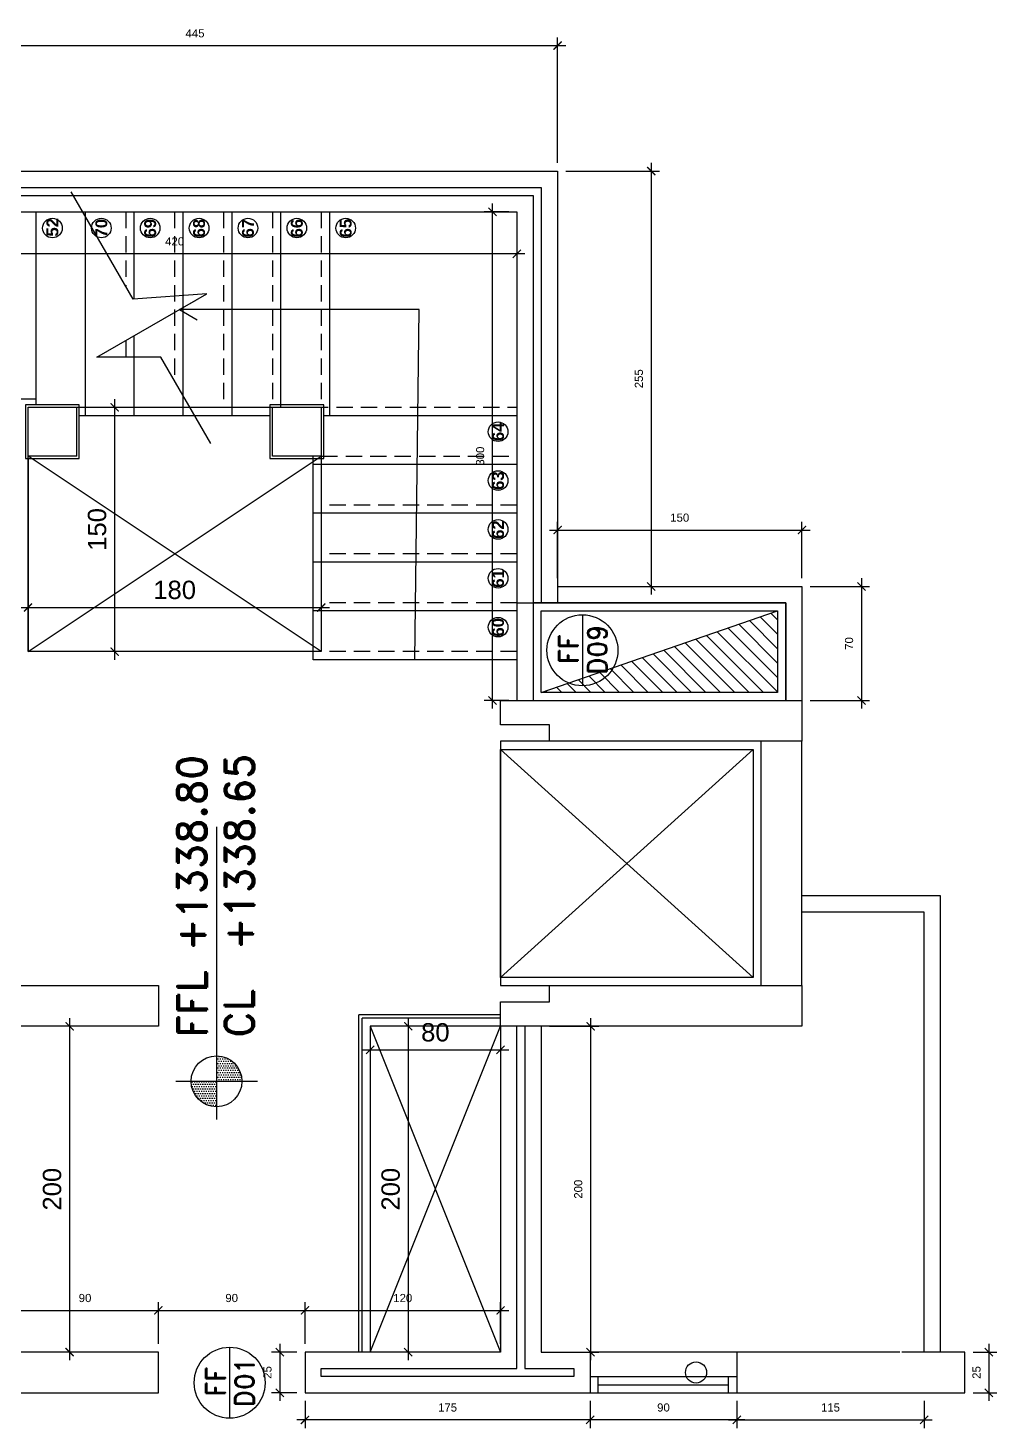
# Model space of a CAD drawing. Header units: centimetres. Extents: x 96271 to 179142, y 9855 to 112216.
# Drawn here: x 137703 to 138297, y 13819 to 14679 of the extents above; entities that cross this region are included whole.
import ezdxf
from ezdxf.enums import TextEntityAlignment as Align

# ---------------------------------------------------------------- set-up
doc = ezdxf.new("R2010")
doc.units = ezdxf.units.CM
doc.header["$LTSCALE"] = 100
doc.header["$MEASUREMENT"] = 0
doc.header["$PDSIZE"] = 0.2
doc.linetypes.add('DASHED', pattern=[0.75, 0.5, -0.25])
doc.linetypes.add('HIDDEN', pattern=[0.375, 0.25, -0.125])
doc.layers.get('0').update_dxf_attribs({"linetype": 'CONTINUOUS'})
doc.layers.get('DEFPOINTS').update_dxf_attribs({"linetype": 'CONTINUOUS'})
for name, color, linetype in [('A-Dim', 2, 'CONTINUOUS'), ('A-Dim CMU', 2, 'CONTINUOUS'), ('A-DOOR-ANOT', 111, 'CONTINUOUS'), ('A-Flor-Str', 3, 'CONTINUOUS'), ('A-Glass-Full', 140, 'CONTINUOUS'), ('A-Otln-Abv', 1, 'DASHED'), ('A-PLASTER', 51, 'CONTINUOUS'), ('A-Shaft', 31, 'CONTINUOUS'), ('A-Slab limit', 53, 'CONTINUOUS'), ('A-STAIRS', 51, 'CONTINUOUS'), ('A-Wall-Full', 5, 'CONTINUOUS'), ('A-Wall-Prht', 2, 'CONTINUOUS'), ('A-Wall-Strctr', 6, 'CONTINUOUS'), ('M-DR-RW', 30, 'CONTINUOUS'), ('plan-elevation level', 7, 'CONTINUOUS'), ('plan-stair steps nbr', 224, 'CONTINUOUS')]:
    doc.layers.add(name, color=color, linetype=linetype)
doc.styles.add('ARIAL', font='arialbd.ttf')
doc.styles.add('ROMAND', font='romand.shx', dxfattribs={"height": 10})
doc.styles.get("Standard").update_dxf_attribs({"font": 'arial.ttf'})
doc.dimstyles.new('1-50', dxfattribs={"dimtxt": 11.25, "dimasz": 5, "dimexe": 5, "dimexo": 5, "dimgap": 5, "dimtad": 1, "dimdec": 1, "dimrnd": 0.5, "dimzin": 12, "dimdsep": 46, "dimtxsty": 'Standard', "dimblk": 'ARCHTICK', "dimcen": 0.09, "dimdle": 5, "dimadec": 0, "dimazin": 3, "dimtfac": 1, "dimtdec": 1, "dimtix": 1, "dimtofl": 0, "dimtmove": 1, "dimatfit": 3, "dimfxl": 5, "dimtolj": 1, "dimtzin": 0, "dimarcsym": 0})
pattern_1 = [(90, (894916.29, -703049.082), (14.2875, 7.14375), [0, -14.2875])]

# ---------------------------------------------------------------- blocks, each defined once
blk = doc.blocks.new('CL-FFL-PLAN')
at = {"layer": 'plan-elevation level'}
h = blk.add_hatch(dxfattribs=at)
h.set_pattern_fill('DOTS', color=232, scale=9, angle=90, style=0)
h.set_pattern_definition(pattern_1)
h.paths.add_polyline_path([(-1228.6, 206.6), (-1228.6, 50.3), (-1384.9, 50.3, -0.414214)])
h = blk.add_hatch(dxfattribs=at)
h.set_pattern_fill('DOTS', color=232, scale=9, angle=90, style=0)
h.set_pattern_definition(pattern_1)
h.paths.add_polyline_path([(-1228.6, 50.3), (-1072.2, 50.3, -0.414214), (-1228.6, -106.1)])
at = {"layer": 'plan-elevation level', "color": 7, "ltscale": 111}
for p, q in [((-1228.6, 301), (-1228.6, -200.5)), ((336.9, 50.3), (-1462.7, 50.3))]:
    blk.add_line(p, q, dxfattribs=at)
blk.add_circle((-1228.6, 50.3), 156.3, dxfattribs=at)
at = {"layer": 'plan-elevation level', "color": 111, "ltscale": 111, "style": 'ROMAND'}
for s, p in [('FFL', (-960.4, 110.5)), ('CL', (-960.4, -179.7))]:
    blk.add_text(s, height=180, dxfattribs=at).set_placement(p)
for tag, p in [('FFL', (-424, 112.5)), ('CL', (-417.5, -180.3))]:
    blk.add_attdef(tag, p, '', height=180, dxfattribs=at)
blk = doc.blocks.new('_ArchTick')
at = {"color": 0, "linetype": 'ByBlock', "const_width": 0.15}
blk.add_lwpolyline([(-0.5, -0.5), (0.5, 0.5)], dxfattribs=at)
blk = doc.blocks.new('*D1490')
at = {"layer": 'A-Dim', "color": 0, "lineweight": -2, "transparency": 16777216}
blk.add_line((137728.06, 14071.06), (137728.06, 13861.06), dxfattribs=at)
at = {"layer": 'DEFPOINTS', "color": 0, "transparency": 16777216}
for p in [(137762.51, 14066.06), (137728.06, 13866.06), (137762.51, 13866.06)]:
    blk.add_point(p, dxfattribs=at)
at = {"layer": 'A-Dim', "color": 0, "lineweight": -2, "transparency": 16777216, "xscale": 5, "yscale": 5, "zscale": 5}
for p, rotation in [((137728.06, 14066.06), 90), ((137728.06, 13866.06), 270)]:
    blk.add_blockref('_ArchTick', p, dxfattribs=dict(at, rotation=rotation))
at = {"layer": 'A-Dim', "color": 0, "transparency": 16777216, "insert": (137717.32, 13966.06), "char_height": 11.25, "attachment_point": 5, "rotation": 90}
blk.add_mtext('\\A1;200', dxfattribs=at)
blk = doc.blocks.new('*D1491')
at = {"layer": 'A-Dim', "color": 0, "lineweight": -2, "transparency": 16777216}
blk.add_line((137697.51, 14323.13), (137887.51, 14323.13), dxfattribs=at)
at = {"layer": 'DEFPOINTS', "color": 0, "transparency": 16777216}
for p in [(137882.51, 14323.13), (137702.51, 14296.06), (137882.51, 14296.06)]:
    blk.add_point(p, dxfattribs=at)
at = {"layer": 'A-Dim', "color": 0, "lineweight": -2, "transparency": 16777216, "xscale": 5, "yscale": 5, "zscale": 5, "rotation": 180}
blk.add_blockref('_ArchTick', (137702.51, 14323.13), dxfattribs=at)
at = {"layer": 'A-Dim', "color": 0, "lineweight": -2, "transparency": 16777216, "xscale": 5, "yscale": 5, "zscale": 5}
blk.add_blockref('_ArchTick', (137882.51, 14323.13), dxfattribs=at)
at = {"layer": 'A-Dim', "color": 0, "transparency": 16777216, "insert": (137792.51, 14333.88), "char_height": 11.25, "attachment_point": 5}
blk.add_mtext('\\A1;180', dxfattribs=at)
blk = doc.blocks.new('*D1492')
at = {"layer": 'A-Dim', "color": 0, "lineweight": -2, "transparency": 16777216}
blk.add_line((137755.69, 14451.06), (137755.69, 14291.06), dxfattribs=at)
at = {"layer": 'DEFPOINTS', "color": 0, "transparency": 16777216}
for p in [(137732.51, 14446.06), (137732.51, 14296.06), (137755.69, 14296.06)]:
    blk.add_point(p, dxfattribs=at)
at = {"layer": 'A-Dim', "color": 0, "lineweight": -2, "transparency": 16777216, "xscale": 5, "yscale": 5, "zscale": 5}
for p, rotation in [((137755.69, 14446.06), 90), ((137755.69, 14296.06), 270)]:
    blk.add_blockref('_ArchTick', p, dxfattribs=dict(at, rotation=rotation))
at = {"layer": 'A-Dim', "color": 0, "transparency": 16777216, "insert": (137744.94, 14371.06), "char_height": 11.25, "attachment_point": 5, "rotation": 90}
blk.add_mtext('\\A1;150', dxfattribs=at)
blk = doc.blocks.new('*D1493')
at = {"layer": 'A-Dim', "color": 0, "lineweight": -2, "transparency": 16777216}
blk.add_line((137907.51, 14051.56), (137997.51, 14051.56), dxfattribs=at)
at = {"layer": 'DEFPOINTS', "color": 0, "transparency": 16777216}
for p in [(137912.51, 14066.06), (137992.51, 14066.06), (137992.51, 14051.56)]:
    blk.add_point(p, dxfattribs=at)
at = {"layer": 'A-Dim', "color": 0, "lineweight": -2, "transparency": 16777216, "xscale": 5, "yscale": 5, "zscale": 5, "rotation": 180}
blk.add_blockref('_ArchTick', (137912.51, 14051.56), dxfattribs=at)
at = {"layer": 'A-Dim', "color": 0, "lineweight": -2, "transparency": 16777216, "xscale": 5, "yscale": 5, "zscale": 5}
blk.add_blockref('_ArchTick', (137992.51, 14051.56), dxfattribs=at)
at = {"layer": 'A-Dim', "color": 0, "transparency": 16777216, "insert": (137952.51, 14062.3), "char_height": 11.25, "attachment_point": 5}
blk.add_mtext('\\A1;80', dxfattribs=at)
blk = doc.blocks.new('*D1494')
at = {"layer": 'A-Dim', "color": 0, "lineweight": -2, "transparency": 16777216}
blk.add_line((137935.85, 14071.06), (137935.85, 13861.06), dxfattribs=at)
at = {"layer": 'DEFPOINTS', "color": 0, "transparency": 16777216}
for p in [(137912.51, 14066.06), (137912.51, 13866.06), (137935.85, 13866.06)]:
    blk.add_point(p, dxfattribs=at)
at = {"layer": 'A-Dim', "color": 0, "lineweight": -2, "transparency": 16777216, "xscale": 5, "yscale": 5, "zscale": 5}
for p, rotation in [((137935.85, 14066.06), 90), ((137935.85, 13866.06), 270)]:
    blk.add_blockref('_ArchTick', p, dxfattribs=dict(at, rotation=rotation))
at = {"layer": 'A-Dim', "color": 0, "transparency": 16777216, "insert": (137925.11, 13966.06), "char_height": 11.25, "attachment_point": 5, "rotation": 90}
blk.add_mtext('\\A1;200', dxfattribs=at)
blk = doc.blocks.new('*D1521')
at = {"layer": 'A-Dim CMU', "color": 0, "lineweight": -2, "transparency": 16777216}
for p, q in [((137582.51, 14596.06), (137582.51, 14673.04)), ((138027.51, 14596.06), (138027.51, 14673.04)), ((137577.51, 14668.04), (138032.51, 14668.04))]:
    blk.add_line(p, q, dxfattribs=at)
at = {"layer": 'DEFPOINTS', "color": 0, "transparency": 16777216}
for p in [(138027.51, 14668.04), (137582.51, 14591.06), (138027.51, 14591.06)]:
    blk.add_point(p, dxfattribs=at)
at = {"layer": 'A-Dim CMU', "color": 0, "lineweight": -2, "transparency": 16777216, "xscale": 5, "yscale": 5, "zscale": 5, "rotation": 180}
blk.add_blockref('_ArchTick', (137582.51, 14668.04), dxfattribs=at)
at = {"layer": 'A-Dim CMU', "color": 0, "lineweight": -2, "transparency": 16777216, "xscale": 5, "yscale": 5, "zscale": 5}
blk.add_blockref('_ArchTick', (138027.51, 14668.04), dxfattribs=at)
at = {"layer": 'A-Dim CMU', "color": 0, "transparency": 16777216, "insert": (137805.01, 14675.58), "char_height": 5, "attachment_point": 5}
blk.add_mtext('\\A1;445', dxfattribs=at)
blk = doc.blocks.new('*D1522')
at = {"layer": 'A-Dim CMU', "color": 0, "lineweight": -2, "transparency": 16777216}
for p, q in [((138084.98, 14596.06), (138084.98, 14331.06)), ((138032.51, 14591.06), (138089.98, 14591.06)), ((138032.51, 14336.06), (138089.98, 14336.06))]:
    blk.add_line(p, q, dxfattribs=at)
at = {"layer": 'DEFPOINTS', "color": 0, "transparency": 16777216}
for p in [(138027.51, 14591.06), (138027.51, 14336.06), (138084.98, 14336.06)]:
    blk.add_point(p, dxfattribs=at)
at = {"layer": 'A-Dim CMU', "color": 0, "lineweight": -2, "transparency": 16777216, "xscale": 5, "yscale": 5, "zscale": 5}
for p, rotation in [((138084.98, 14591.06), 90), ((138084.98, 14336.06), 270)]:
    blk.add_blockref('_ArchTick', p, dxfattribs=dict(at, rotation=rotation))
at = {"layer": 'A-Dim CMU', "color": 0, "transparency": 16777216, "insert": (138077.42, 14463.56), "char_height": 5, "attachment_point": 5, "rotation": 90}
blk.add_mtext('\\A1;255', dxfattribs=at)
blk = doc.blocks.new('*D1523')
at = {"layer": 'A-Dim CMU', "color": 0, "lineweight": -2, "transparency": 16777216}
for p, q in [((137987.57, 14261.06), (137987.57, 14571.06)), ((137997.51, 14566.06), (137982.57, 14566.06)), ((137997.51, 14266.06), (137982.57, 14266.06))]:
    blk.add_line(p, q, dxfattribs=at)
at = {"layer": 'DEFPOINTS', "color": 0, "transparency": 16777216}
for p in [(137987.57, 14566.06), (138002.51, 14566.06), (138002.51, 14266.06)]:
    blk.add_point(p, dxfattribs=at)
at = {"layer": 'A-Dim CMU', "color": 0, "lineweight": -2, "transparency": 16777216, "xscale": 5, "yscale": 5, "zscale": 5}
for p, rotation in [((137987.57, 14566.06), 90), ((137987.57, 14266.06), 270)]:
    blk.add_blockref('_ArchTick', p, dxfattribs=dict(at, rotation=rotation))
at = {"layer": 'A-Dim CMU', "color": 0, "transparency": 16777216, "insert": (137980.02, 14416.06), "char_height": 5, "attachment_point": 5, "rotation": 90}
blk.add_mtext('\\A1;300', dxfattribs=at)
blk = doc.blocks.new('*D1524')
at = {"layer": 'A-Dim CMU', "color": 0, "lineweight": -2, "transparency": 16777216}
for p, q in [((137582.51, 14561.06), (137582.51, 14535.31)), ((138002.51, 14561.06), (138002.51, 14535.31)), ((138007.51, 14540.31), (137577.51, 14540.31))]:
    blk.add_line(p, q, dxfattribs=at)
at = {"layer": 'DEFPOINTS', "color": 0, "transparency": 16777216}
for p in [(137582.51, 14566.06), (138002.51, 14566.06), (137582.51, 14540.31)]:
    blk.add_point(p, dxfattribs=at)
at = {"layer": 'A-Dim CMU', "color": 0, "lineweight": -2, "transparency": 16777216, "xscale": 5, "yscale": 5, "zscale": 5, "rotation": 180}
blk.add_blockref('_ArchTick', (137582.51, 14540.31), dxfattribs=at)
at = {"layer": 'A-Dim CMU', "color": 0, "lineweight": -2, "transparency": 16777216, "xscale": 5, "yscale": 5, "zscale": 5}
blk.add_blockref('_ArchTick', (138002.51, 14540.31), dxfattribs=at)
at = {"layer": 'A-Dim CMU', "color": 0, "transparency": 16777216, "insert": (137792.51, 14547.86), "char_height": 5, "attachment_point": 5}
blk.add_mtext('\\A1;420', dxfattribs=at)
blk = doc.blocks.new('*D1525')
at = {"layer": 'A-Dim CMU', "color": 0, "lineweight": -2, "transparency": 16777216}
for p, q in [((138022.51, 14370.71), (138182.51, 14370.71)), ((138027.51, 14341.06), (138027.51, 14375.71)), ((138177.51, 14341.06), (138177.51, 14375.71))]:
    blk.add_line(p, q, dxfattribs=at)
at = {"layer": 'DEFPOINTS', "color": 0, "transparency": 16777216}
for p in [(138177.51, 14370.71), (138027.51, 14336.06), (138177.51, 14336.06)]:
    blk.add_point(p, dxfattribs=at)
at = {"layer": 'A-Dim CMU', "color": 0, "lineweight": -2, "transparency": 16777216, "xscale": 5, "yscale": 5, "zscale": 5, "rotation": 180}
blk.add_blockref('_ArchTick', (138027.51, 14370.71), dxfattribs=at)
at = {"layer": 'A-Dim CMU', "color": 0, "lineweight": -2, "transparency": 16777216, "xscale": 5, "yscale": 5, "zscale": 5}
blk.add_blockref('_ArchTick', (138177.51, 14370.71), dxfattribs=at)
at = {"layer": 'A-Dim CMU', "color": 0, "transparency": 16777216, "insert": (138102.51, 14378.27), "char_height": 5, "attachment_point": 5}
blk.add_mtext('\\A1;150', dxfattribs=at)
blk = doc.blocks.new('*D1526')
at = {"layer": 'A-Dim CMU', "color": 0, "lineweight": -2, "transparency": 16777216}
for p, q in [((138182.51, 14336.06), (138219, 14336.06)), ((138214, 14341.06), (138214, 14261.06)), ((138182.51, 14266.06), (138219, 14266.06))]:
    blk.add_line(p, q, dxfattribs=at)
at = {"layer": 'DEFPOINTS', "color": 0, "transparency": 16777216}
for p in [(138177.51, 14336.06), (138177.51, 14266.06), (138214, 14266.06)]:
    blk.add_point(p, dxfattribs=at)
at = {"layer": 'A-Dim CMU', "color": 0, "lineweight": -2, "transparency": 16777216, "xscale": 5, "yscale": 5, "zscale": 5}
for p, rotation in [((138214, 14336.06), 90), ((138214, 14266.06), 270)]:
    blk.add_blockref('_ArchTick', p, dxfattribs=dict(at, rotation=rotation))
at = {"layer": 'A-Dim CMU', "color": 0, "transparency": 16777216, "insert": (138206.44, 14301.06), "char_height": 5, "attachment_point": 5, "rotation": 90}
blk.add_mtext('\\A1;70', dxfattribs=at)
blk = doc.blocks.new('*D1527')
at = {"layer": 'A-Dim CMU', "color": 0, "lineweight": -2, "transparency": 16777216}
for p, q in [((138047.77, 14071.06), (138047.77, 13861.06)), ((138022.51, 14066.06), (138052.77, 14066.06)), ((138022.51, 13866.06), (138052.77, 13866.06))]:
    blk.add_line(p, q, dxfattribs=at)
at = {"layer": 'DEFPOINTS', "color": 0, "transparency": 16777216}
for p in [(138017.51, 14066.06), (138017.51, 13866.06), (138047.77, 13866.06)]:
    blk.add_point(p, dxfattribs=at)
at = {"layer": 'A-Dim CMU', "color": 0, "lineweight": -2, "transparency": 16777216, "xscale": 5, "yscale": 5, "zscale": 5}
for p, rotation in [((138047.77, 14066.06), 90), ((138047.77, 13866.06), 270)]:
    blk.add_blockref('_ArchTick', p, dxfattribs=dict(at, rotation=rotation))
at = {"layer": 'A-Dim CMU', "color": 0, "transparency": 16777216, "insert": (138040.22, 13966.06), "char_height": 5, "attachment_point": 5, "rotation": 90}
blk.add_mtext('\\A1;200', dxfattribs=at)
blk = doc.blocks.new('*D1528')
at = {"layer": 'A-Dim CMU', "color": 0, "lineweight": -2, "transparency": 16777216}
for p, q in [((137872.51, 13871.06), (137872.51, 13896.69)), ((137992.51, 13871.06), (137992.51, 13896.69)), ((137867.51, 13891.69), (137997.51, 13891.69))]:
    blk.add_line(p, q, dxfattribs=at)
at = {"layer": 'DEFPOINTS', "color": 0, "transparency": 16777216}
for p in [(137992.51, 13891.69), (137872.51, 13866.06), (137992.51, 13866.06)]:
    blk.add_point(p, dxfattribs=at)
at = {"layer": 'A-Dim CMU', "color": 0, "lineweight": -2, "transparency": 16777216, "xscale": 5, "yscale": 5, "zscale": 5, "rotation": 180}
blk.add_blockref('_ArchTick', (137872.51, 13891.69), dxfattribs=at)
at = {"layer": 'A-Dim CMU', "color": 0, "lineweight": -2, "transparency": 16777216, "xscale": 5, "yscale": 5, "zscale": 5}
blk.add_blockref('_ArchTick', (137992.51, 13891.69), dxfattribs=at)
at = {"layer": 'A-Dim CMU', "color": 0, "transparency": 16777216, "insert": (137932.51, 13899.24), "char_height": 5, "attachment_point": 5}
blk.add_mtext('\\A1;120', dxfattribs=at)
blk = doc.blocks.new('*D1529')
at = {"layer": 'A-Dim CMU', "color": 0, "lineweight": -2, "transparency": 16777216}
for p, q in [((137857.03, 13871.06), (137857.03, 13836.06)), ((137867.51, 13866.06), (137852.03, 13866.06)), ((137867.51, 13841.06), (137852.03, 13841.06))]:
    blk.add_line(p, q, dxfattribs=at)
at = {"layer": 'DEFPOINTS', "color": 0, "transparency": 16777216}
for p in [(137872.51, 13866.06), (137857.03, 13841.06), (137872.51, 13841.06)]:
    blk.add_point(p, dxfattribs=at)
at = {"layer": 'A-Dim CMU', "color": 0, "lineweight": -2, "transparency": 16777216, "xscale": 5, "yscale": 5, "zscale": 5}
for p, rotation in [((137857.03, 13866.06), 90), ((137857.03, 13841.06), 270)]:
    blk.add_blockref('_ArchTick', p, dxfattribs=dict(at, rotation=rotation))
at = {"layer": 'A-Dim CMU', "color": 0, "transparency": 16777216, "insert": (137849.48, 13853.56), "char_height": 5, "attachment_point": 5, "rotation": 90}
blk.add_mtext('\\A1;25', dxfattribs=at)
blk = doc.blocks.new('*D1530')
at = {"layer": 'A-Dim CMU', "color": 0, "lineweight": -2, "transparency": 16777216}
for p, q in [((137782.51, 13871.06), (137782.51, 13896.69)), ((137872.51, 13871.06), (137872.51, 13896.69)), ((137777.51, 13891.69), (137877.51, 13891.69))]:
    blk.add_line(p, q, dxfattribs=at)
at = {"layer": 'DEFPOINTS', "color": 0, "transparency": 16777216}
for p in [(137872.51, 13891.69), (137782.51, 13866.06), (137872.51, 13866.06)]:
    blk.add_point(p, dxfattribs=at)
at = {"layer": 'A-Dim CMU', "color": 0, "lineweight": -2, "transparency": 16777216, "xscale": 5, "yscale": 5, "zscale": 5, "rotation": 180}
blk.add_blockref('_ArchTick', (137782.51, 13891.69), dxfattribs=at)
at = {"layer": 'A-Dim CMU', "color": 0, "lineweight": -2, "transparency": 16777216, "xscale": 5, "yscale": 5, "zscale": 5}
blk.add_blockref('_ArchTick', (137872.51, 13891.69), dxfattribs=at)
at = {"layer": 'A-Dim CMU', "color": 0, "transparency": 16777216, "insert": (137827.51, 13899.24), "char_height": 5, "attachment_point": 5}
blk.add_mtext('\\A1;90', dxfattribs=at)
blk = doc.blocks.new('*D1531')
at = {"layer": 'A-Dim CMU', "color": 0, "lineweight": -2, "transparency": 16777216}
for p, q in [((137692.51, 13871.06), (137692.51, 13896.69)), ((137782.51, 13871.06), (137782.51, 13896.69)), ((137687.51, 13891.69), (137787.51, 13891.69))]:
    blk.add_line(p, q, dxfattribs=at)
at = {"layer": 'DEFPOINTS', "color": 0, "transparency": 16777216}
for p in [(137782.51, 13891.69), (137692.51, 13866.06), (137782.51, 13866.06)]:
    blk.add_point(p, dxfattribs=at)
at = {"layer": 'A-Dim CMU', "color": 0, "lineweight": -2, "transparency": 16777216, "xscale": 5, "yscale": 5, "zscale": 5, "rotation": 180}
blk.add_blockref('_ArchTick', (137692.51, 13891.69), dxfattribs=at)
at = {"layer": 'A-Dim CMU', "color": 0, "lineweight": -2, "transparency": 16777216, "xscale": 5, "yscale": 5, "zscale": 5}
blk.add_blockref('_ArchTick', (137782.51, 13891.69), dxfattribs=at)
at = {"layer": 'A-Dim CMU', "color": 0, "transparency": 16777216, "insert": (137737.51, 13899.24), "char_height": 5, "attachment_point": 5}
blk.add_mtext('\\A1;90', dxfattribs=at)
blk = doc.blocks.new('*D1556')
at = {"layer": 'A-Dim CMU', "color": 0, "lineweight": -2, "transparency": 16777216}
for p, q in [((138292.2, 13871.06), (138292.2, 13836.06)), ((138282.51, 13866.06), (138297.2, 13866.06)), ((138282.51, 13841.06), (138297.2, 13841.06))]:
    blk.add_line(p, q, dxfattribs=at)
at = {"layer": 'DEFPOINTS', "color": 0, "transparency": 16777216}
for p in [(138277.51, 13866.06), (138277.51, 13841.06), (138292.2, 13841.06)]:
    blk.add_point(p, dxfattribs=at)
at = {"layer": 'A-Dim CMU', "color": 0, "lineweight": -2, "transparency": 16777216, "xscale": 5, "yscale": 5, "zscale": 5}
for p, rotation in [((138292.2, 13866.06), 90), ((138292.2, 13841.06), 270)]:
    blk.add_blockref('_ArchTick', p, dxfattribs=dict(at, rotation=rotation))
at = {"layer": 'A-Dim CMU', "color": 0, "transparency": 16777216, "insert": (138284.65, 13853.56), "char_height": 5, "attachment_point": 5, "rotation": 90}
blk.add_mtext('\\A1;25', dxfattribs=at)
blk = doc.blocks.new('*D1557')
at = {"layer": 'A-Dim CMU', "color": 0, "lineweight": -2, "transparency": 16777216}
for p, q in [((138047.51, 13836.06), (138047.51, 13819.47)), ((138137.51, 13836.06), (138137.51, 13819.47)), ((138142.51, 13824.47), (138042.51, 13824.47))]:
    blk.add_line(p, q, dxfattribs=at)
at = {"layer": 'DEFPOINTS', "color": 0, "transparency": 16777216}
for p in [(138047.51, 13841.06), (138137.51, 13841.06), (138047.51, 13824.47)]:
    blk.add_point(p, dxfattribs=at)
at = {"layer": 'A-Dim CMU', "color": 0, "lineweight": -2, "transparency": 16777216, "xscale": 5, "yscale": 5, "zscale": 5, "rotation": 180}
blk.add_blockref('_ArchTick', (138047.51, 13824.47), dxfattribs=at)
at = {"layer": 'A-Dim CMU', "color": 0, "lineweight": -2, "transparency": 16777216, "xscale": 5, "yscale": 5, "zscale": 5}
blk.add_blockref('_ArchTick', (138137.51, 13824.47), dxfattribs=at)
at = {"layer": 'A-Dim CMU', "color": 0, "transparency": 16777216, "insert": (138092.51, 13832.03), "char_height": 5, "attachment_point": 5}
blk.add_mtext('\\A1;90', dxfattribs=at)
blk = doc.blocks.new('*D1558')
at = {"layer": 'A-Dim CMU', "color": 0, "lineweight": -2, "transparency": 16777216}
for p, q in [((138137.51, 13836.06), (138137.51, 13819.47)), ((138252.51, 13836.06), (138252.51, 13819.47)), ((138132.51, 13824.47), (138257.51, 13824.47))]:
    blk.add_line(p, q, dxfattribs=at)
at = {"layer": 'DEFPOINTS', "color": 0, "transparency": 16777216}
for p in [(138137.51, 13841.06), (138252.51, 13841.06), (138252.51, 13824.47)]:
    blk.add_point(p, dxfattribs=at)
at = {"layer": 'A-Dim CMU', "color": 0, "lineweight": -2, "transparency": 16777216, "xscale": 5, "yscale": 5, "zscale": 5, "rotation": 180}
blk.add_blockref('_ArchTick', (138137.51, 13824.47), dxfattribs=at)
at = {"layer": 'A-Dim CMU', "color": 0, "lineweight": -2, "transparency": 16777216, "xscale": 5, "yscale": 5, "zscale": 5}
blk.add_blockref('_ArchTick', (138252.51, 13824.47), dxfattribs=at)
at = {"layer": 'A-Dim CMU', "color": 0, "transparency": 16777216, "insert": (138195.01, 13832.03), "char_height": 5, "attachment_point": 5}
blk.add_mtext('\\A1;115', dxfattribs=at)
blk = doc.blocks.new('*D1559')
at = {"layer": 'A-Dim CMU', "color": 0, "lineweight": -2, "transparency": 16777216}
for p, q in [((137872.51, 13836.06), (137872.51, 13819.47)), ((138047.51, 13836.06), (138047.51, 13819.47)), ((138052.51, 13824.47), (137867.51, 13824.47))]:
    blk.add_line(p, q, dxfattribs=at)
at = {"layer": 'DEFPOINTS', "color": 0, "transparency": 16777216}
for p in [(137872.51, 13841.06), (138047.51, 13841.06), (137872.51, 13824.47)]:
    blk.add_point(p, dxfattribs=at)
at = {"layer": 'A-Dim CMU', "color": 0, "lineweight": -2, "transparency": 16777216, "xscale": 5, "yscale": 5, "zscale": 5, "rotation": 180}
blk.add_blockref('_ArchTick', (137872.51, 13824.47), dxfattribs=at)
at = {"layer": 'A-Dim CMU', "color": 0, "lineweight": -2, "transparency": 16777216, "xscale": 5, "yscale": 5, "zscale": 5}
blk.add_blockref('_ArchTick', (138047.51, 13824.47), dxfattribs=at)
at = {"layer": 'A-Dim CMU', "color": 0, "transparency": 16777216, "insert": (137960.01, 13832.03), "char_height": 5, "attachment_point": 5}
blk.add_mtext('\\A1;175', dxfattribs=at)
blk = doc.blocks.new('DOOR NO')
blk.add_line((1261, 534), (661, 534))
blk.add_circle((961, 534), 300)
at = {"style": 'ROMAND'}
for tag, p in [('LEVEL', (969, 572)), ('DOOR', (966, 327))]:
    blk.add_attdef(tag, text='', height=162, dxfattribs=at).set_placement(p, align=Align.CENTER)

msp = doc.modelspace()

# ---------------------------------------------------------------- hatches: boundary and pattern name
at = {"layer": 'A-Shaft'}
h = msp.add_hatch(dxfattribs=at)
h.set_pattern_fill('ANSI31', color=256, scale=50, angle=90)
h.set_pattern_definition([(135, (209642.792, -135715.504), (-4.41941738, -4.41941738), [])])
h.paths.add_polyline_path([(138017.509, 14271.056), (138162.509, 14271.056), (138162.509, 14321.056)])

# ---------------------------------------------------------------- linework, layer by layer
for p, q in [((137797.509, 14453.466), (137797.509, 14441.056)), ((137702.509, 14296.056), (137882.509, 14416.056)), ((137882.509, 14296.056), (137702.509, 14416.056)), ((137702.509, 14296.056), (137882.509, 14416.056)), ((137882.509, 14296.056), (137702.509, 14416.056)), ((137992.509, 14096.056), (138147.509, 14236.056)), ((137992.509, 14236.056), (138147.509, 14096.056)), ((137912.509, 14066.056), (137992.509, 13866.056)), ((137912.509, 13866.056), (137992.509, 14066.056))]:
    msp.add_line(p, q)
msp.add_lwpolyline([(137814.635, 14423.803), (137784.066, 14476.75), (137744.809, 14476.75), (137812.342, 14515.74), (137767.047, 14512.425), (137729.031, 14578.273)])
msp.add_lwpolyline([(137992.509, 14096.056), (137992.509, 14236.056), (138147.509, 14236.056), (138147.509, 14096.056)], close=True)
at = {"layer": 'A-Flor-Str'}
for points in [[(137795.568, 14506.056), (137806.369, 14512.292)], [(137940.009, 14291.056), (137942.509, 14506.056), (137795.568, 14506.056)], [(137795.568, 14506.056), (137806.369, 14499.819)]]:
    msp.add_lwpolyline(points, dxfattribs=at)
at = {"layer": 'A-Glass-Full'}
for p, q in [((137905.509, 13866.056), (137905.509, 14073.056)), ((137992.509, 14073.056), (137905.509, 14073.056)), ((137907.509, 13866.056), (137907.509, 14071.056)), ((137992.509, 14071.056), (137907.509, 14071.056)), ((138047.509, 13851.056), (138137.509, 13851.056)), ((138052.509, 13841.056), (138052.509, 13851.056)), ((138052.509, 13846.056), (138132.509, 13846.056)), ((138132.509, 13841.056), (138132.509, 13851.056)), ((138047.509, 13841.056), (138137.509, 13841.056))]:
    msp.add_line(p, q, dxfattribs=at)
at = {"layer": 'A-Otln-Abv', "ltscale": 0.2}
for p, q in [((137801.788, 14446.056), (138002.509, 14446.056)), ((137882.509, 14416.056), (138002.509, 14416.056)), ((137882.509, 14416.056), (137882.509, 14296.056))]:
    msp.add_line(p, q, dxfattribs=at)
for points in [[(137762.509, 14566.056), (137762.509, 14520.285)], [(137792.509, 14566.056), (137792.509, 14462.126)], [(137822.509, 14566.056), (137822.509, 14446.056)], [(137852.509, 14566.056), (137852.509, 14446.056)], [(137882.509, 14566.056), (137882.509, 14446.056)], [(137762.509, 14486.969), (137762.509, 14476.75)], [(138002.509, 14386.056), (137882.509, 14386.056)], [(138002.509, 14356.056), (137882.509, 14356.056)], [(138002.509, 14326.056), (137882.509, 14326.056)], [(138002.509, 14296.056), (137882.509, 14296.056)]]:
    msp.add_lwpolyline(points, dxfattribs=at)
at = {"layer": 'A-PLASTER'}
for points in [[(137701.009, 14447.556), (137701.009, 14414.556), (137734.009, 14414.556), (137734.009, 14447.556)], [(137851.009, 14447.556), (137851.009, 14414.556), (137884.009, 14414.556), (137884.009, 14447.556)]]:
    msp.add_lwpolyline(points, close=True, dxfattribs=at)
at = {"layer": 'A-Shaft'}
msp.add_line((138017.509, 14271.056), (138162.509, 14321.056), dxfattribs=at)
msp.add_lwpolyline([(138162.509, 14271.056), (138017.509, 14271.056), (138017.509, 14321.056), (138162.509, 14321.056)], close=True, dxfattribs=at)
at = {"layer": 'A-Slab limit'}
for points in [[(137882.509, 14446.056), (137882.509, 14296.056), (137702.509, 14296.056), (137702.509, 14446.056)], [(138012.509, 14326.056), (138012.509, 14266.056), (138167.509, 14266.056), (138167.509, 14326.056)], [(137992.509, 14241.056), (137992.509, 14091.056), (138152.509, 14091.056), (138152.509, 14241.056)]]:
    msp.add_lwpolyline(points, close=True, dxfattribs=at)
at = {"layer": 'A-STAIRS', "linetype": 'HIDDEN', "ltscale": 50}
for p, q in [((137707.509, 14451.056), (137582.509, 14451.056)), ((137734.009, 14441.056), (137804.675, 14441.056)), ((137804.675, 14441.056), (137851.009, 14441.056)), ((137884.009, 14441.056), (138002.509, 14441.056)), ((137877.509, 14411.056), (138002.509, 14411.056))]:
    msp.add_line(p, q, dxfattribs=at)
for points in [[(137707.509, 14447.556), (137707.509, 14566.056)], [(137737.509, 14566.056), (137737.509, 14441.056)], [(137767.509, 14566.056), (137767.509, 14520.285)], [(137797.509, 14566.056), (137797.509, 14453.466)], [(137827.509, 14566.056), (137827.509, 14441.056)], [(137857.509, 14566.056), (137857.509, 14446.056)], [(137887.509, 14566.056), (137887.509, 14441.056)], [(137767.509, 14520.285), (137767.509, 14512.459)], [(137767.509, 14489.856), (137767.509, 14476.75)], [(137767.509, 14476.75), (137767.509, 14441.056)], [(137877.509, 14291.056), (137877.509, 14416.056)], [(138002.509, 14381.056), (137877.509, 14381.056)], [(138002.509, 14351.056), (137877.509, 14351.056)], [(138002.509, 14321.056), (137877.509, 14321.056)], [(138002.509, 14291.056), (137877.509, 14291.056)]]:
    msp.add_lwpolyline(points, dxfattribs=at)
at = {"layer": 'A-Wall-Full'}
for p, q in [((138017.509, 14326.056), (138012.509, 14326.056)), ((138002.509, 13856.056), (138002.509, 14066.056)), ((138017.509, 14066.056), (138017.509, 13866.056)), ((138017.509, 13866.056), (138047.509, 13866.056)), ((138047.509, 13866.056), (138047.509, 13841.056)), ((137882.509, 13851.056), (137882.509, 13856.056)), ((137882.509, 13856.056), (138002.509, 13856.056)), ((138037.509, 13856.056), (138037.509, 13851.056)), ((138037.509, 13851.056), (137882.509, 13851.056))]:
    msp.add_line(p, q, dxfattribs=at)
for points in [[(137582.509, 14591.056), (138027.509, 14591.056), (138027.509, 14326.056)], [(137582.509, 14581.056), (138017.509, 14581.056), (138017.509, 14326.056)], [(137582.509, 14576.056), (138012.509, 14576.056), (138012.509, 14326.056)], [(137582.509, 14566.056), (138002.509, 14566.056), (138002.509, 14326.056), (138167.509, 14326.056), (138167.509, 14266.056)], [(138027.509, 14336.056), (138177.509, 14336.056), (138177.509, 14266.056)], [(137992.509, 14066.056), (137992.509, 13866.056), (137872.509, 13866.056), (137872.509, 13841.056), (138047.509, 13841.056)], [(138007.509, 14066.056), (138007.509, 13856.056), (138037.509, 13856.056)]]:
    msp.add_lwpolyline(points, dxfattribs=at)
at = {"layer": 'A-Wall-Prht'}
for p, q in [((137702.509, 14414.556), (137702.509, 14296.056)), ((137702.509, 14326.056), (137702.509, 14296.056)), ((138002.509, 14326.056), (138002.509, 14266.056)), ((138012.509, 14326.056), (138012.509, 14266.056)), ((137882.509, 14296.056), (137702.509, 14296.056)), ((137882.509, 14296.056), (137702.509, 14296.056)), ((138262.509, 14146.056), (138177.509, 14146.056)), ((138262.509, 13866.056), (138262.509, 14146.056)), ((138252.509, 14136.056), (138177.509, 14136.056)), ((138252.509, 13866.056), (138252.509, 14136.056)), ((137912.509, 14066.056), (137912.509, 13866.056)), ((137992.509, 14066.056), (137912.509, 14066.056)), ((138137.509, 13866.056), (138047.509, 13866.056))]:
    msp.add_line(p, q, dxfattribs=at)
at = {"layer": 'A-Wall-Strctr'}
for p, q in [((137732.509, 14416.056), (137732.509, 14446.056)), ((137852.509, 14416.056), (137852.509, 14446.056)), ((138152.509, 14091.056), (138152.509, 14241.056)), ((138177.509, 14091.056), (138177.509, 14241.056))]:
    msp.add_line(p, q, dxfattribs=at)
for points in [[(137732.509, 14416.056), (137702.509, 14416.056), (137702.509, 14446.056), (137732.509, 14446.056)], [(137852.509, 14446.056), (137882.509, 14446.056), (137882.509, 14416.056), (137852.509, 14416.056)], [(137992.509, 14251.056), (137992.509, 14266.056), (138177.509, 14266.056), (138177.509, 14241.056), (138177.509, 14241.056), (138022.509, 14241.056), (138022.509, 14251.056), (137992.509, 14251.056)], [(138022.509, 14091.056), (138177.509, 14091.056), (138177.509, 14066.056), (137992.509, 14066.056), (137992.509, 14081.056), (138022.509, 14081.056), (138022.509, 14091.056)], [(138237.509, 13866.056), (138137.509, 13866.056), (138137.509, 13841.056), (138277.509, 13841.056), (138277.509, 13866.056), (138238.745, 13866.056)]]:
    msp.add_lwpolyline(points, dxfattribs=at)
for points in [[(137557.509, 14066.056), (137557.509, 14091.056), (137782.509, 14091.056), (137782.509, 14066.056)], [(137692.509, 13866.056), (137692.509, 13841.056), (137782.509, 13841.056), (137782.509, 13866.056)]]:
    msp.add_lwpolyline(points, close=True, dxfattribs=at)
at = {"layer": 'M-DR-RW'}
msp.add_circle((138112.509, 13853.556), 6.5, dxfattribs=at)
at = {"layer": 'plan-stair steps nbr'}
for centre in [(137717.509, 14556.056), (137747.509, 14556.056), (137777.509, 14556.056), (137807.509, 14556.056), (137837.509, 14556.056), (137867.509, 14556.056), (137897.509, 14556.056), (137991.009, 14431.056), (137991.009, 14401.056), (137991.009, 14371.056), (137991.009, 14341.056), (137991.009, 14311.056)]:
    msp.add_circle(centre, 6.006, dxfattribs=at)

# ---------------------------------------------------------------- block references
at = {"layer": 'A-DOOR-ANOT', "xscale": 0.07259999999973843, "yscale": 0.07259999999973843, "zscale": 0.07259999999973843, "rotation": 90}
for p, values in [((138081.542, 14227.118), {'LEVEL': 'FF', 'DOOR': 'D09'}), ((137865.035, 13777.505), {'LEVEL': 'FF', 'DOOR': 'D01'})]:
    msp.add_blockref('DOOR NO', p, dxfattribs=at).add_auto_attribs(values)
at = {"layer": 'plan-elevation level'}
ref = msp.add_blockref('CL-FFL-PLAN', (137823.253, 14154.952), dxfattribs=dict(at, xscale=0.09982510700227937, yscale=0.09982510700227937, zscale=0.09982510700227937, rotation=90))
ref.add_attrib('CL', '+1338.65', (137841.256, 14113.279), dxfattribs={"layer": '0', "color": 111, "ltscale": 111, "height": 17.9685, "rotation": 90, "style": 'ROMAND'})
ref.add_attrib('FFL', '+1338.80', (137812.02, 14112.629), dxfattribs={"layer": '0', "color": 111, "ltscale": 111, "height": 17.9685, "rotation": 90, "style": 'ROMAND'})

# ---------------------------------------------------------------- texts
at = {"layer": 'plan-stair steps nbr', "char_height": 7.28, "attachment_point": 1, "rotation": 90, "style": 'ARIAL'}
for s, width, insert in [('52', 0.08483, (137713.841, 14550.852)), ('70', 7.28, (137743.841, 14550.326)), ('69', 7.28, (137773.841, 14550.326)), ('68', 7.28, (137803.841, 14550.326)), ('67', 7.28, (137833.841, 14550.326)), ('\\pt3.06204;66', 7.28, (137863.841, 14550.326)), ('\\pt3.06204;65', 7.28, (137893.841, 14550.326)), ('64', 7.28, (137987.341, 14425.326)), ('63', 7.28, (137987.341, 14395.326)), ('62', 7.28, (137987.341, 14365.326)), ('\\pt4.32068;61', 7.28, (137987.341, 14335.326)), ('60', 7.28, (137987.341, 14305.326))]:
    msp.add_mtext_dynamic_manual_height_columns(s, width=width, gutter_width=0.35, heights=[0], dxfattribs=dict(at, insert=insert))

# ---------------------------------------------------------------- dimensions: what is measured, and where the dimension line sits
at = {"layer": 'A-Dim'}
for p1, p2, distance, picture, middle in [((137732.509, 14446.056), (137732.509, 14296.056), 23.178, '*D1492', (137744.943, 14371.056)), ((137702.509, 14296.056), (137882.509, 14296.056), 27.079, '*D1491', (137792.509, 14333.878)), ((137762.509, 14066.056), (137762.509, 13866.056), -34.446, '*D1490', (137717.319, 13966.056)), ((137912.509, 14066.056), (137992.509, 14066.056), -14.499, '*D1493', (137952.509, 14062.301)), ((137912.509, 14066.056), (137912.509, 13866.056), 23.34, '*D1494', (137925.106, 13966.056))]:
    dim = msp.add_aligned_dim(p1=p1, p2=p2, distance=distance, dimstyle='1-50', override={"dimse1": 1, "dimse2": 1}, dxfattribs=at)
    dim.commit()
    dim.dimension.update_dxf_attribs({"geometry": picture, "text_midpoint": middle})
at = {"layer": 'A-Dim CMU'}
for p1, p2, distance, picture, middle in [((137582.509, 14591.056), (138027.509, 14591.056), 76.985, '*D1521', (137805.009, 14675.583)), ((138027.509, 14591.056), (138027.509, 14336.056), 57.467, '*D1522', (138077.423, 14463.556)), ((138002.509, 14266.056), (138002.509, 14566.056), 14.938, '*D1523', (137980.017, 14416.056)), ((138002.509, 14566.056), (137582.509, 14566.056), 25.75, '*D1524', (137792.509, 14547.859)), ((138027.509, 14336.056), (138177.509, 14336.056), 34.658, '*D1525', (138102.509, 14378.266)), ((138177.509, 14336.056), (138177.509, 14266.056), 36.487, '*D1526', (138206.444, 14301.056)), ((138017.509, 14066.056), (138017.509, 13866.056), 30.259, '*D1527', (138040.216, 13966.056)), ((137692.509, 13866.056), (137782.509, 13866.056), 25.631, '*D1531', (137737.509, 13899.239)), ((137782.509, 13866.056), (137872.509, 13866.056), 25.631, '*D1530', (137827.509, 13899.239)), ((137872.509, 13866.056), (137992.509, 13866.056), 25.631, '*D1528', (137932.509, 13899.239)), ((137872.509, 13866.056), (137872.509, 13841.056), -15.482, '*D1529', (137849.475, 13853.556)), ((138277.509, 13866.056), (138277.509, 13841.056), 14.695, '*D1556', (138284.652, 13853.556)), ((138047.509, 13841.056), (137872.509, 13841.056), 16.582, '*D1559', (137960.009, 13832.027)), ((138137.509, 13841.056), (138047.509, 13841.056), 16.582, '*D1557', (138092.509, 13832.027)), ((138137.509, 13841.056), (138252.509, 13841.056), -16.582, '*D1558', (138195.009, 13832.027))]:
    dim = msp.add_aligned_dim(p1=p1, p2=p2, distance=distance, dimstyle='1-50', override={"dimtxt": 5}, dxfattribs=at)
    dim.commit()
    dim.dimension.update_dxf_attribs({"geometry": picture, "text_midpoint": middle})

doc.saveas('drawing.dxf')
